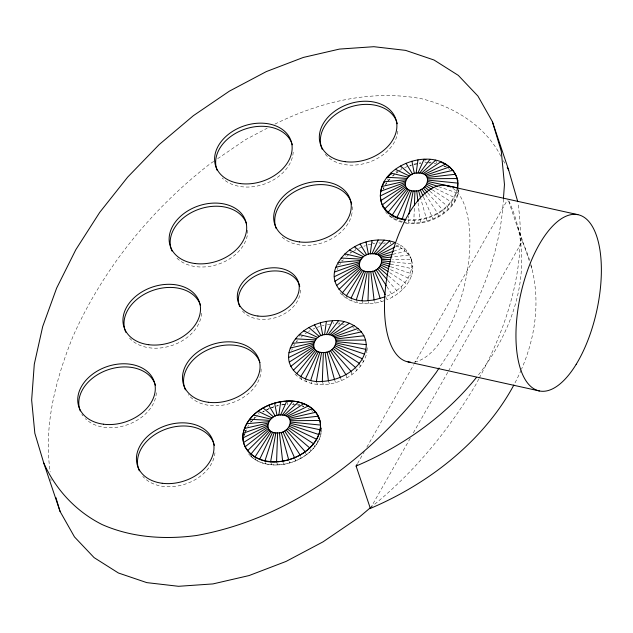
<?xml version="1.0" encoding="UTF-8"?>
<svg xmlns="http://www.w3.org/2000/svg" width="633" height="633" viewBox="0 0 633 633"><rect width="100%" height="100%" fill="white"/><g stroke="black" fill="none" stroke-linecap="round" stroke-linejoin="round"><path stroke-width="0.47" stroke-dasharray="3.17 2.37" d="M414.306 208.32L413.887 219.904L414.947 223.038C433.732 222.041 454.272 210.465 458.482 190.968L457.952 189.402M367.037 350.603L367.227 347.762M411.205 259.277C414.75 276.083 400.452 290.65 385.988 296.545L387.048 299.678C402.43 293.657 417.859 276.716 411.205 259.277L392.563 259.403M503.393 199.055C500.22 259.989 473.539 317.355 439.619 367.172M414.947 223.038L408.997 222.935L407.937 219.793L408.633 215.948M244.512 435.409L245.018 433.502M457.422 187.835C452.611 209.309 428.628 221.257 407.937 219.793M246.253 430.029L245.525 431.595L244.734 429.245M291.639 350.373L292.367 348.815M337.294 269.587L338.022 268.02M383.21 188.856L383.938 187.289M248.619 453.869C260.028 467.249 280.49 467.201 295.643 460.903C309.094 455.246 323.874 441.715 320.694 425.851M295.025 374.127C316.516 395.775 360.122 381.683 366.911 352.494L365.85 349.353M478.801 378.898L476.625 383.258C448.963 429.926 414.117 472.669 371.674 506.645M479.236 378.028C508.117 324.951 527.431 263.51 517.865 202.679M357.566 463.475L364.394 451.456M366.839 447.167L413.713 364.743M414.204 363.888L507.46 199.901M370.36 508.426L410.39 438.02M413.325 432.869L447.99 371.919M448.48 371.057L522.201 241.418L508.568 200.89M385.537 184.195L386.549 182.692M339.62 264.926L340.641 263.423M293.965 345.713L294.978 344.21M389.35 179.044L388.076 180.445L387.285 178.087M343.442 259.775L342.16 261.176L341.369 258.818M297.779 340.562L296.505 341.962L295.445 338.829M251.396 421.697L253.311 419.6M394.921 173.711L391.906 176.243L390.854 173.102M349.012 254.442L345.998 256.974L344.938 253.833M303.349 335.229L300.335 337.761L299.282 334.628M256.096 416.933L254.593 418.199L253.532 415.058M213.669 161.391L209.673 164.113C151.16 209.594 103.108 268.693 72.937 336.542C55.72 379.167 43.448 425.708 50.197 471.917M217.673 158.661L245.683 139.584L267.166 128.206M397.888 171.503L396.432 172.445L395.902 170.878M398.624 171.029L403.925 167.982M351.98 252.235L350.524 253.176L349.994 251.61M352.708 251.76L358.009 248.714M307.78 332.08L304.861 333.963L303.8 330.83M308.508 331.605L309.964 330.663M262.766 412.043L264.222 411.102M274.904 124.108C319.958 101.731 371.785 89.229 421.926 98.819C454.272 106.85 485.519 126.038 500.964 156.406M404.716 167.595L411.3 164.952M358.8 248.326L365.383 245.683M395.498 246.815L399.771 244.726C406.41 248.429 410.548 255.139 412.257 262.41M313.145 329.113L314.736 328.337M266.604 409.939L269.785 408.388M340.024 292.652C350.975 305.517 370.59 306.032 385.362 300.271M317.204 327.356L319.728 326.47M270.623 408.087L273.986 406.908M393.584 251.182L403.846 247.614L404.898 250.747L408.214 254.197L410.682 258.114L409.63 254.98L392.049 256.99M413.847 164.161L420.771 162.8M367.931 244.892L374.855 243.531M322.268 325.679L324.001 325.291M276.526 406.117L278.259 405.721M392.919 254.276L407.154 251.056L408.214 254.197M327.459 324.5L331.803 324.041M281.717 404.938L287.793 404.297L286.741 401.164M427.663 162.388L425.107 162.341L424.316 159.991M428.509 162.404L431.065 162.444L430.535 160.877M381.746 243.119L379.199 243.072L378.407 240.722M382.601 243.135L385.149 243.175L384.627 241.608M337.793 323.938L339.494 323.969L338.964 322.395M292.042 404.368L293.744 404.4L293.221 402.833M391.59 261.801L411.838 263.842L412.89 266.976M403.316 222.08L408.997 222.935M342.334 324.389L344.225 324.674M297.534 404.97L299.425 405.255L298.372 402.113M390.466 264.064L411.513 268.566L412.566 271.699M402.438 221.819L393.315 218.25L389.248 215.362M302.06 406.038L303.816 406.56M438.527 186.656L456.156 192.606L457.208 195.739M390.759 266.762L410.247 273.337L411.3 276.471M444.374 165.996L446.74 167.128M435.536 188.484L453.972 197.298L455.024 200.432M396.622 243.214L399.771 244.726L400.831 247.859L404.898 250.747M396.1 245.604L400.831 247.859M390.498 269.634L408.063 278.029L409.116 281.163M352.803 327.514L354.377 328.274M307.852 408.332L309.426 409.084M432.323 189.789L450.925 201.8L451.986 204.934M389.651 272.609L405.017 282.532L406.07 285.665M357.202 330.094L358.563 331.051M311.46 410.524L312.813 411.49M429.942 191.316L447.096 206.002L448.148 209.135M388.504 275.885L401.18 286.733L402.24 289.867M427.868 193.065L442.57 209.8L443.622 212.933M387.705 280.34L396.654 290.531L397.714 293.665M425.518 194.576L437.466 213.092L438.519 216.233M386.874 286.583L391.55 293.831L392.602 296.964M503.37 160.663L504.81 163.219M423.461 196.934L432.956 218.947M517.786 226.677L529.251 260.756M530.802 265.362L532.044 269.049M435.686 160.157L436.746 163.298M427.077 221.02L420.842 198.897M421.024 222.397L419.972 219.255L418.065 202.552M401.013 167.579L401.536 169.146M392.523 215.9L393.315 218.25M389.778 240.888L390.83 244.029M372.592 242.146L373.122 243.713M380.639 300.184L381.161 301.751M374.586 301.561L375.108 303.128M355.097 248.31L355.627 249.877M368.24 301.419L369.031 303.769M362.29 301.308L363.081 303.666M356.608 300.461L357.4 302.811M351.6 299.67L352.13 301.245M338.062 262.537L338.853 264.895M346.346 295.848L347.406 298.982M342.54 293.744L343.331 296.094M362.662 359.599L363.453 361.949M359.354 363.318L360.406 366.46M355.524 367.52L356.577 370.661M350.999 371.318L352.051 374.451M333.013 322.292L333.536 323.859M345.887 374.617L346.947 377.751M340.325 377.331L341.385 380.473M334.446 379.404L335.506 382.538M328.392 380.781L329.453 383.914M322.316 381.422L323.376 384.555M316.627 382.103L317.418 384.453M311.214 382.031L311.737 383.606M305.415 378.89L306.467 382.031M292.399 343.331L293.19 345.681M300.683 376.635L301.743 379.768M317.18 440.821L317.711 442.388M314.134 445.323L314.664 446.89M310.305 449.525L310.835 451.092M305.248 451.756L306.309 454.89M300.675 456.622L301.197 458.189M294.582 457.77L295.643 460.903M289.234 461.41L289.764 462.976M282.911 461.995L283.703 464.353M276.835 462.644L277.626 464.994M258.588 412.835L259.119 414.401M270.884 462.533L271.676 464.891M265.464 462.47L265.995 464.036M249.703 419.26L250.755 422.401M254.941 457.073L256.001 460.207M250.874 454.185L251.926 457.319M50.846 478.754L51.036 480.708M300.279 290.041A31.721 23.271 -18.6 0 1 277.317 317.046A31.721 23.271 -18.6 0 1 242.099 310.542M321.532 428.082A39.729 29.15 -18.6 0 1 294.535 461.251A39.729 29.15 -18.6 0 1 250.557 455.879M244.48 435.29A39.729 29.15 -18.6 0 1 244.955 433.376M245.572 431.469A39.729 29.15 -18.6 0 1 246.205 429.894M247.756 426.777A39.729 29.15 -18.6 0 1 248.682 425.249M250.803 422.274A39.729 29.15 -18.6 0 1 251.997 420.834M252.63 420.13A39.729 29.15 -18.6 0 1 257.584 415.493M262.758 411.869A39.729 29.15 -18.6 0 1 264.27 410.983M266.604 409.741A39.729 29.15 -18.6 0 1 269.017 408.609M271.478 407.605A39.729 29.15 -18.6 0 1 274.01 406.71M276.566 405.951A39.729 29.15 -18.6 0 1 278.291 405.516M281.764 404.819A39.729 29.15 -18.6 0 1 286.108 404.281M293.791 404.281A39.729 29.15 -18.6 0 1 296.679 404.614M297.621 404.764A39.729 29.15 -18.6 0 1 299.472 405.128M302.17 405.824A39.729 29.15 -18.6 0 1 303.903 406.394M214.951 452.753A39.729 29.15 -18.6 0 1 185.089 484.158A39.729 29.15 -18.6 0 1 142.757 476.325M201.539 313.248A39.729 29.15 -18.6 0 1 172.208 345.404A39.729 29.15 -18.6 0 1 129.282 337.777M156.335 392.745A39.729 29.15 -18.6 0 1 128.183 424.482A39.729 29.15 -18.6 0 1 85.368 418.666M82.915 415.786A39.729 29.15 -18.6 0 1 81.886 414.235M261.105 368.912A39.729 29.15 -18.6 0 1 232.351 402.738A39.729 29.15 -18.6 0 1 188.238 394.581M458.917 189.663A39.729 29.15 -18.6 0 1 405.357 223.038M401.702 222.23A39.729 29.15 -18.6 0 1 385.038 210.995M383.345 189.441A39.729 29.15 -18.6 0 1 384.017 187.866M385.228 185.532A39.729 29.15 -18.6 0 1 387.167 182.502M388.266 181.03A39.729 29.15 -18.6 0 1 390.094 178.886M392.808 176.172A39.729 29.15 -18.6 0 1 394.288 174.874M396.63 173.038A39.729 29.15 -18.6 0 1 398.03 172.041M409.78 166.052A39.729 29.15 -18.6 0 1 411.474 165.466M414.029 164.707A39.729 29.15 -18.6 0 1 420.969 163.314M428.731 162.903A39.729 29.15 -18.6 0 1 430.424 162.974M434.143 163.369A39.729 29.15 -18.6 0 1 436.018 163.694M443.852 166.139A39.729 29.15 -18.6 0 1 445.426 166.89M448.37 168.615A39.729 29.15 -18.6 0 1 449.731 169.581M457.445 189.378A39.729 29.15 -18.6 0 1 408.135 220.387M352.162 206.706A39.729 29.15 -18.6 0 1 352.114 212.332M351.98 213.289A39.729 29.15 -18.6 0 1 321.77 242.977A39.729 29.15 -18.6 0 1 280.656 235.674M397.848 131.15A39.729 29.15 -18.6 0 1 367.401 162.736A39.729 29.15 -18.6 0 1 325.061 153.993M293.182 152.11A39.729 29.15 -18.6 0 1 265.029 183.839A39.729 29.15 -18.6 0 1 222.223 178.031M247.732 230.167A39.729 29.15 -18.6 0 1 220.149 263.565A39.729 29.15 -18.6 0 1 176.093 257.283M508.782 200.811A257.03 188.587 -18.6 0 1 477.701 375.852M530.818 264.317A257.03 188.587 -18.6 0 1 521.584 369.071M521.196 369.965A257.03 188.587 -18.6 0 1 514.344 384.112M522.201 241.418A257.03 188.587 -18.6 0 1 530.549 263.375M452.919 188.373A90.226 38.914 -77.5 0 1 465.12 282.476A90.226 38.914 -77.5 0 1 414.188 362.005"/><path stroke-width="0.95" d="M276.574 461.861C295.358 460.856 315.899 449.288 320.108 429.791C323.51 411.276 303.096 399.281 286.741 401.164C267.949 402.161 247.408 413.729 243.207 433.225C239.804 451.74 260.218 463.736 276.574 461.861L277.618 432.909C290.191 434.016 296.782 414.275 280.609 415.003C268.036 413.895 261.445 433.637 277.618 432.909M322.316 381.422C341.1 380.417 361.641 368.849 365.85 349.353C369.253 330.837 348.838 318.842 332.483 320.725C313.699 321.722 293.158 333.298 288.949 352.787C285.546 371.31 305.961 383.305 322.316 381.422L323.36 352.47C335.933 353.578 342.524 333.844 326.359 334.572C313.778 333.456 307.195 353.198 323.36 352.47M376.999 254.529L395.047 242.463C373.106 234.803 345.064 245.351 335.878 267.237C327.799 286.876 349.717 303.326 367.979 300.635L369.023 271.684C381.596 272.791 388.187 253.05 372.014 253.778C359.441 252.67 352.85 272.412 369.023 271.684M414.409 205.424L414.931 190.952C427.504 192.06 434.096 172.318 417.93 173.046C405.357 171.939 398.766 191.68 414.931 190.952M383.463 207.996C363.856 166.091 445.648 137.155 457.904 180.896M427.679 178.751L457.113 178.538L457.746 183.111L457.422 187.835L427.773 181.489M503.464 198.082L504.461 184.519L501.289 151.319L492.363 121.591L477.923 96.066L458.3 75.374L434.016 60.008L405.626 50.379L373.858 46.7L339.478 49.081L303.342 57.437L266.343 71.576L229.383 91.152L193.374 115.681L159.2 144.553L127.708 177.066L99.682 212.419L75.794 249.742L56.638 288.102L42.688 326.573L34.293 364.197L31.65 400.048L34.831 433.249L43.748 462.976L60.048 511.409L74.496 536.934L94.111 557.626L118.403 572.992L146.785 582.621L178.553 586.3L212.933 583.919L249.07 575.563L286.076 561.424L323.036 541.848L359.046 517.319L370.93 507.278M278.821 415.193L280.664 401.805M324.563 334.762L326.406 321.366M370.226 253.968L372.062 240.58M416.134 173.236L417.978 159.848M270.623 461.75L275.861 432.877M316.365 381.319L321.604 352.439M362.029 300.525L367.267 271.652M408.989 214.017L413.175 190.921M264.942 460.903L274.184 432.624M310.684 380.465L319.926 352.185M356.347 299.678L365.589 271.399M405.642 186.513L382.403 204.863C386.272 212.466 394.137 217.111 402.256 218.947L411.497 190.668M280.609 415.003L286.741 401.164M326.359 334.572L332.483 320.725M372.014 253.778L378.146 239.939M417.93 173.046L424.055 159.207M259.672 459.329L272.633 432.157M305.415 378.89L318.375 351.726M351.078 298.103L364.038 270.94M409.947 190.201L396.986 217.372L397.516 218.939M513.877 384.991A257.03 188.587 -18.6 0 1 370.36 508.426L356.094 466.054L357.075 464.337M392.262 215.117L408.554 189.536M346.346 295.848L362.638 270.267M300.683 376.635L316.983 351.062M254.941 457.073L271.233 431.492M439.088 367.995L436.438 372.141C378.265 451.171 295.128 517.747 196.634 535.486C164.73 539.743 131.83 537.67 102.103 524.551C76.015 511.464 55.625 489.57 43.748 462.976M419.687 173.078L430.005 159.31M373.771 253.809L384.096 240.042M328.116 334.604L338.433 320.828M282.365 415.034L292.691 401.267M407.351 188.689L388.187 212.229L388.717 213.796M342.279 292.96L361.443 269.421M296.616 373.747L315.78 350.207M250.874 454.185L270.038 430.646M406.378 187.669L384.88 208.779L385.402 210.346M338.964 289.51L360.462 268.4M293.301 370.297L314.799 349.187M247.558 450.736L269.057 429.625M421.364 173.331L435.686 160.157M375.448 254.062L389.778 240.888M329.785 334.849L344.115 321.683M284.043 415.288L298.372 402.113M336.495 285.594L359.734 267.245M290.832 366.38L314.071 348.031M245.09 446.819L268.329 428.47M422.915 173.798L440.956 161.732M331.344 335.316L349.384 323.249M285.602 415.754L303.642 403.688M380.829 200.566L405.183 185.247M334.92 281.297L359.267 265.979M289.257 362.084L313.612 346.765M243.515 442.522L267.862 427.204M424.308 174.463L445.687 163.994M378.399 255.194L394.644 247.234M332.736 335.981L354.116 325.512M286.994 416.419L308.366 405.951M380.196 195.993L404.993 183.902M334.287 276.732L359.085 264.634M288.624 357.518L313.422 345.42M242.882 437.949L267.68 425.859M380.52 191.269L405.088 182.51M334.612 272L359.18 263.241M288.949 352.787L313.517 344.028M243.207 433.225L267.775 424.458M367.979 300.635L374.056 299.987L385.149 296.837M425.511 175.309L449.754 166.883M379.594 256.041L393.584 251.182M333.939 336.835L358.183 328.4M288.189 417.266L312.441 408.839M381.786 186.506L405.468 181.101M335.878 267.237L359.552 261.833M290.215 348.023L313.889 342.619M244.473 428.454L268.147 423.058M426.484 176.33L453.07 170.324M380.575 257.061L391.969 254.49M334.912 337.848L361.498 331.842M289.17 418.286L315.748 412.281M427.22 177.485L455.538 174.241M381.303 258.217L391.067 257.101M335.64 339.003L363.967 335.767M289.898 419.442L318.225 416.197M383.97 181.806L406.109 179.717M338.062 262.537L360.193 260.448M292.399 343.331L314.538 341.234M246.656 423.762L268.788 421.673M381.77 259.483L390.601 259.419M336.107 340.269L365.542 340.063M290.365 420.708L319.8 420.494M387.016 177.303L407.003 178.387M341.108 258.035L361.095 259.119M295.445 338.829L315.432 339.905M249.703 419.26L269.69 420.344M427.868 180.096L457.746 183.111M381.952 260.828L390.632 261.706M336.297 341.622L366.175 344.629M290.547 422.053L320.433 425.067M402.256 218.947L406.046 219.509M381.857 262.228L390.466 264.064M336.202 343.015L365.85 349.353M290.452 423.445L320.108 429.791M446.423 185.564L577.866 214.65M407.984 361.878L539.427 390.965M390.854 173.102L408.135 177.145M344.938 253.833L362.226 257.884M299.282 334.628L316.563 338.671M253.532 415.058L270.821 419.101M427.394 182.897L437.601 186.339M381.485 263.629L389.833 266.446M335.822 344.415L364.584 354.124M290.08 424.854L318.842 434.562M395.38 169.312L409.472 176.029M349.463 250.043L363.556 256.761M303.8 330.83L317.901 337.547M258.058 411.268L272.158 417.986M426.753 184.282L433.779 187.645M380.844 265.013L388.741 268.796M335.181 345.8L362.4 358.816M289.439 426.238L316.658 439.255M425.859 185.611L431.516 189.267M379.942 266.343L388.029 271.565M334.279 347.129L359.354 363.318M288.537 427.568L313.612 443.757M424.727 186.854L429.198 190.683M378.811 267.585L387.76 275.244M333.148 348.372L355.524 367.52M287.406 428.81L309.774 447.958M400.483 166.012L410.975 175.056M354.567 246.743L365.067 255.787M308.912 327.53L319.404 336.574M263.17 407.969L273.662 417.012M423.39 187.969L427.228 192.337M377.474 268.701L387.064 279.612M331.819 349.487L350.999 371.318M286.076 429.926L305.248 451.756M421.887 188.943L424.996 193.769M375.97 269.674L386.359 285.776M330.307 350.46L345.887 374.617M284.565 430.899L300.145 455.048M406.046 163.29L412.621 174.257M360.13 244.021L366.705 254.988M314.474 324.816L321.042 335.775M268.724 405.247L275.3 416.213M507.223 167.468L508.663 170.024L517.77 201.705M420.241 189.742L423.058 196.04M374.332 270.473L385.188 294.749M328.669 351.268L340.325 377.331M282.927 431.698L294.582 457.77M492.363 121.591L508.663 170.024M55.87 497.475L60.048 511.409M418.508 190.359L420.581 197.947M372.6 271.09L380.109 298.618M326.937 351.877L334.446 379.404M281.194 432.307L288.703 459.843M411.925 161.217L414.354 173.64M366.009 241.956L368.438 254.379M320.353 322.743L322.783 335.166M274.603 403.174L277.032 415.596M416.728 190.762L417.954 201.571M370.811 271.494L374.056 299.987M325.148 352.28L328.392 380.781M279.406 432.719L282.65 461.212M239.741 306.578A31.721 23.271 -18.6 0 1 261.912 273.124A31.721 23.271 -18.6 0 1 299.773 286.393M317.948 416.807A39.729 29.15 -18.6 0 1 318.905 418.397M139.3 470.849A39.729 29.15 -18.6 0 1 166.827 428.786A39.729 29.15 -18.6 0 1 214.397 445.363M125.825 332.293A39.729 29.15 -18.6 0 1 152.173 290.65A39.729 29.15 -18.6 0 1 200.4 305.051M80.264 410.936A39.729 29.15 -18.6 0 1 108.148 369.727A39.729 29.15 -18.6 0 1 155.473 385.418M185.374 389.833A39.729 29.15 -18.6 0 1 211.723 348.19A39.729 29.15 -18.6 0 1 259.957 362.59M441.154 162.325A39.729 29.15 -18.6 0 1 457.619 188.428M405.247 220.055A39.729 29.15 -18.6 0 1 384.168 182.399M387.214 177.897A39.729 29.15 -18.6 0 1 391.044 173.695M424.252 159.793A39.729 29.15 -18.6 0 1 425.969 159.745M276.217 228.632A39.729 29.15 -18.6 0 1 304.687 187.218A39.729 29.15 -18.6 0 1 351.663 203.992M322.197 149.246A39.729 29.15 -18.6 0 1 349.725 107.183A39.729 29.15 -18.6 0 1 397.295 123.752M217.119 170.301A39.729 29.15 -18.6 0 1 244.995 129.092A39.729 29.15 -18.6 0 1 292.327 144.783M172.002 251.087A39.729 29.15 -18.6 0 1 198.351 209.444A39.729 29.15 -18.6 0 1 246.585 223.845M476.507 377.355A257.03 188.587 -18.6 0 1 356.094 466.054M410.595 362.203A90.226 38.914 -77.5 0 1 389.509 263.969A90.226 38.914 -77.5 0 1 450.569 186.988M268.732 461.425A39.729 29.15 -18.6 0 0 319.839 420.375A39.729 29.15 -18.6 0 0 256.531 412.36A39.729 29.15 -18.6 0 0 268.732 461.425M162.238 483.28A39.729 29.15 -18.6 0 0 213.345 442.222A39.729 29.15 -18.6 0 0 150.029 434.206A39.729 29.15 -18.6 0 0 162.238 483.28M148.755 344.724A39.729 29.15 -18.6 0 0 199.862 303.674A39.729 29.15 -18.6 0 0 136.554 295.651A39.729 29.15 -18.6 0 0 148.755 344.724M103.551 424.213A39.729 29.15 -18.6 0 0 154.658 383.163A39.729 29.15 -18.6 0 0 91.342 375.14A39.729 29.15 -18.6 0 0 103.551 424.213M208.312 402.264A39.729 29.15 -18.6 0 0 259.419 361.206A39.729 29.15 -18.6 0 0 196.103 353.19A39.729 29.15 -18.6 0 0 208.312 402.264M299.504 241.909A39.729 29.15 -18.6 0 0 350.611 200.859A39.729 29.15 -18.6 0 0 287.295 192.836A39.729 29.15 -18.6 0 0 299.504 241.909M345.135 161.676A39.729 29.15 -18.6 0 0 396.242 120.618A39.729 29.15 -18.6 0 0 332.926 112.603A39.729 29.15 -18.6 0 0 345.135 161.676M240.398 183.578A39.729 29.15 -18.6 0 0 291.504 142.528A39.729 29.15 -18.6 0 0 228.196 134.505A39.729 29.15 -18.6 0 0 240.398 183.578M194.94 263.518A39.729 29.15 -18.6 0 0 246.047 222.468A39.729 29.15 -18.6 0 0 182.731 214.445A39.729 29.15 -18.6 0 0 194.94 263.518M257.916 316.033A31.721 23.271 -18.6 0 0 298.721 283.26A31.721 23.271 -18.6 0 0 248.168 276.858A31.721 23.271 -18.6 0 0 257.916 316.033M576.188 364.323A90.226 38.914 -77.5 0 0 583.594 216.953A90.226 38.914 -77.5 0 0 516.164 327.142A90.226 38.914 -77.5 0 0 576.188 364.323"/></g></svg>
